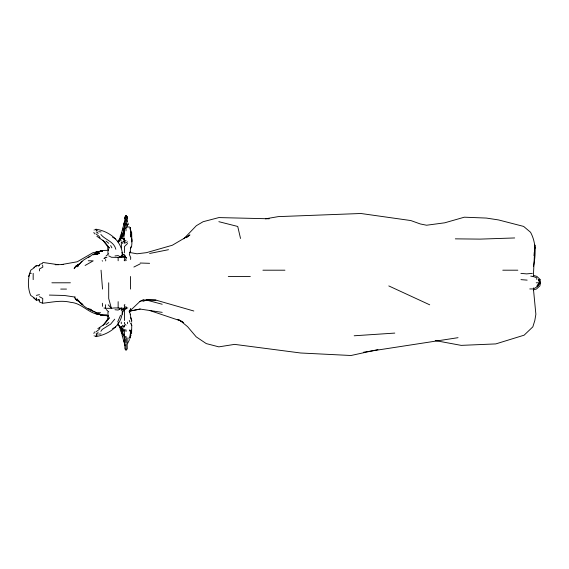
<?xml version="1.0" encoding="UTF-8"?>
<svg xmlns="http://www.w3.org/2000/svg" width="569" height="569" viewBox="0 0 569 569"><rect width="100%" height="100%" fill="white"/><g stroke="black" fill="none" stroke-linecap="round" stroke-linejoin="round"><path stroke-width="0.85" d="M108.7 282.786L108.7 298.533L111.396 308.341C116.417 307.175 121.624 308.896 126.567 307.957L125.792 306.392M127.271 221.412L126.019 219.84L124.753 221.412L124.974 216.697L126.012 215.559L127.221 216.697L127.271 221.412L126.019 219.84L126.012 215.559L126.019 216.569M128.964 227.707L128.978 226.362M127.115 337.858L127.136 342.581M118.324 322.715L118.132 325.283L121.289 328.285L121.076 328.654L122.868 329.849L121.88 329.992L124.142 336.286L124.817 342.581L124.654 337.858M126.012 240.296L124.44 241.875L122.762 241.967L124.44 240.296L124.554 238.816L121.289 238.468L121.083 236.932L122.868 236.946L122.868 235.58L124.44 234.001L124.319 227.707L124.732 224.563L126.012 222.934L126.019 219.84L124.753 221.412M126.019 349.025L126.012 350.113L127.285 348.875L127.129 344.153M124.469 309.55L124.44 320.553M118.132 325.283L118.146 323.903M107.932 253.795L108.032 248.767M131.574 235.58L131.581 232.429L130.251 229.286L129.952 227.707L130.401 227.707M129.483 312.687L129.526 311.108L130.735 308.69L130.251 309.536M126.012 331.563L126.069 329.935L121.289 329.992L121.289 328.42M131.574 333.142L131.773 325.269L130.898 323.469L131.773 325.269M265.446 218.837L278.269 216.625L360.902 213.496L410.832 220.559L420.271 223.944L426.565 225.232L444.738 222.806L464.332 217.194L486.36 218.069L498.529 219.933L523.629 226.412L530.55 232.273C536.311 242.885 535.792 254.891 533.494 266.349M130.265 229.286L130.337 227.707M536.823 279.493L536.716 277.729L533.338 276.584L534.924 245.019L534.54 249.442M124.355 326.798L124.44 325.269L122.996 326.891L124.355 326.798L124.44 325.269M124.654 227.707L124.817 222.991M124.319 227.707L124.049 230.858L121.873 235.58L122.868 236.946L124.44 236.924M119.469 309.059L121.46 308.113L121.289 310.454L124.853 308.405L124.234 305.005M130.209 251.313L130.898 246.839M130.593 259.478L130.735 257.615L129.341 254.457L130.408 251.313M130.351 234.001L130.984 237.152L130.614 230.986M130.002 337.858L130.5 331.563L129.462 329.992L130.351 331.563M534.006 255.637L534.312 252.095M130.073 337.858L130.507 333.142L131.674 333.142L131.019 329.992L131.652 331.563M119.625 240.097L120.386 235.58L121.261 233.959L124.277 222.82L124.504 226.071M124.881 344.153L124.91 348.875L126.012 350.113L126.012 336.286L124.312 337.858L124.44 329.992L122.812 331.627L122.868 328.654L121.289 327.139L119.71 326.848L119.341 325.269M38.08 299.514L39.467 300.012L39.282 301.847L42.611 303.263C52.021 302.239 61.537 299.948 70.933 302.402C82.356 303.106 89.191 314.636 100.834 314.515M124.76 341.009L124.917 339.437M127.356 226.135L127.499 224.791M122.868 325.269L121.289 327.139L121.076 328.654L122.868 328.654L121.88 329.992M105.628 304.742L105.343 308.284L111.396 308.341L108.224 304.813M107.555 320.212L108.33 315.29M124.682 221.412L123.445 224.563M124.22 260.545L124.846 257.174L124.44 255.389L125.479 256.036M36.053 266.833L36.316 265.517L39.467 265.623L39.467 264.443L42.611 263.34M119.881 326.848L120.365 329.992L121.674 333.142L122.541 333.142L121.965 334.714L124.255 342.78L124.519 339.515M122.491 314.259L122.868 310.816L124.44 310.212L124.853 308.405L122.001 309.543M122.243 312.872C120.905 326.343 108.259 334.593 95.855 336.613M34.588 298.177L30.683 295.375C27.383 287.437 27.867 278.099 30.769 270.197L34.617 267.451M28.564 276.491L29.88 273.148L31.331 273.34M124.44 235.58L121.873 235.58L122.868 235.737L121.083 236.932L124.44 240.296L124.554 238.816M93.864 333.448L94.511 331.912M117.705 321.933L120.514 315.304M98.103 332.182L97.612 333.278L96.125 333.818M74.425 268.625L75.3 266.676L79.361 264.037M125.82 259.18L126.553 257.608L122.001 256.071M537.435 286.47L539.462 282.786L540.045 282.665L538.758 279.635L539.867 282.786L537.307 286.641L533.423 288.938L529.775 288.945M94.113 230.118L94.333 229.691M119.782 241.676L118.281 240.68L118.11 241.903L118.281 240.68L119.718 238.824M130.393 336.286L131.069 335.091M129.433 339.707L127.456 343.811M537.477 286.648L539.697 282.786M100.002 327.936L99.12 329.465L95.82 332.019M123.43 232.429L124.44 230.858M125.536 309.536L126.567 307.957M130.65 248.013L131.588 246.59L131.901 243.447L131.652 232.429L130.507 232.429M100.884 331.322L102.2 329.444L110.699 324.095L114.696 319.188M77.967 265.474L83.529 260.09L89.817 256.235M74.098 268.668L75.414 266.84M102.776 325.674L107.626 319.28L109.44 317.779L104.447 324.216L97.84 328.669M122.868 331.571L121.674 333.142L122.477 334.302M126.019 216.625L127.335 218.268L126.019 216.625L124.76 218.268L126.019 216.625L127.221 216.697M124.44 229.456L126.012 227.707M183.83 238.76L196.333 225.708L203.119 221.711L218.852 217.586L269.208 218.788M96.531 253.489L97.363 252.629L96.111 253.589M124.255 342.78L124.967 345.732M80.791 262.33L81.95 261.164M127.584 243.447L124.44 246.59L124.44 252.885M537.769 284.927L540.045 282.665L537.975 284.656M95.03 253.916L96.104 252.864M121.247 331.635L122.399 330.539M129.163 311.712L139.924 301.456L143.324 299.884M121.901 312.004L123.196 311.279M121.702 232.429L122.854 234.023L124.433 232.515M78.344 266.072L77.021 266.84M97.697 252.899C100.002 250.204 103.907 250.396 107.128 250.36M118.928 240.296L121.289 240.296L119.732 238.724L121.289 237.33L121.083 236.932M106.019 256.036L108.7 253.802M122.669 336.286L124.447 334.764M95.364 229.862L95.969 229.357M186.575 237.714L189.918 234.919L172.322 245.246L146.468 252.657L137.029 253.795L129.355 252.416M88.287 257.636L92.875 254.4L102.406 250.495L97.69 251.953L102.406 250.943L92.967 252.7L77.228 261.776L61.495 264.571L55.2 264.741M33.834 267.508L36.316 265.517M106.012 324.7L108.779 322.502M75.656 266.178L80.115 263.426M77 298.753C80.805 304.692 87.669 309.394 94.539 311.762M77.213 265.46L79.333 264.059M76.132 266.377L79.717 264.052M105.45 257.544L103.985 258.482L105.557 257.8M121.46 308.113L118.146 310.048L114.995 309.742M85.101 265.474L93.202 260.858L88.245 260.751M97.406 254.179L99.497 253.027L96.659 254.087M112.577 328.576L115.699 326.933M133.879 267.046L140.059 263.959M139.974 301.485L143.324 299.97L155.906 300.098L193.823 311.015M127.584 241.875L124.44 243.276L124.44 241.875M142.84 301.435L146.468 300.055L162.201 304.259M38.102 266.107L39.467 265.623M96.773 254.123L99.262 253.425L96.111 253.838M122.996 326.891L124.44 326.528M36.316 295.375L39.467 294.657M377.944 349.608L351.03 355.504L300.681 353L234.592 344.38L218.852 346.862L206.263 343.598L196.191 336.841L187.578 326.67L180.601 320.873L177.941 319.33L183.161 322.381M533.566 287.886L533.566 289.841L536.482 288.995L539.853 285.908L540.55 282.786L540.024 279.372L538.758 279.635L539.284 281.996M149.611 253.475L168.495 249.691M140.173 309.045L129.405 311.172L140.173 309.067L162.201 312.374M93.195 254.791L96.005 254.322M119.732 238.724L121.289 238.468L121.289 237.33M96.111 252.081L102.121 251.128M96.111 251.925L102.406 250.943M363.619 352.204L458.038 337.68M96.097 312.694L100.663 312.779M97.029 335.056L97.669 334.963M114.995 255.943L118.146 255.602L121.403 257.501L124.846 257.174L121.289 255.154L121.403 257.501L111.453 257.273L108.7 255.844M532.349 273.34L526.638 273.888L520.905 273.369M354.181 335.774L394.786 333.093M98.643 334.095L101.04 333.946M533.338 276.584L530.756 276.121M61.495 264.571L63.259 264.5M39.467 300.012L36.316 300.14L33.763 298.099M514.682 237.956L480.065 239.115L455.335 238.852M122.868 230.858L124.44 230.836L122.684 229.286M126.147 307.978L127.819 307.964M126.553 257.608L125.962 257.608L124.44 255.389M51.886 282.8L70.378 282.786M124.732 224.563L126.012 222.934L127.072 224.563L127.115 227.707M121.553 252.885L122.868 252.885M106.908 257.608L105.357 257.323M262.914 270.197L284.941 270.197M502.776 270.197L517.833 270.197M228.297 276.491L250.324 276.491M536.233 282.786L539.867 282.786M60.712 289.08L66.502 289.08M106.211 309.536L108.7 311.869M123.459 341.009L124.668 341.009M124.597 260.751L125.216 260.751M124.604 304.813L124.981 304.813M122.84 233.98L124.44 234.001M49.361 295.083L64.446 295.482L74.084 296.94M140.173 263.02L149.611 263.319M146.468 299.721L155.906 300.098M98.643 231.718L101.04 231.868M520.976 279.635L527.15 280.126M108.459 315.944L100.834 315.07L97.69 313.868L97.69 313.455M103.985 308.028L105.557 308.22M96.111 313.868L99.212 314.287L95.862 312.986M97.029 230.758L97.669 230.85M75.478 297.125L74.383 296.947L75.279 298.91L82.974 304.443M58.351 264.706L42.611 262.43M435.221 340.568L461.182 345.376L495.805 343.911L524.127 335.177L532.84 326.841L534.81 320.546L535.877 314.252L533.423 288.938M95.855 229.2C109.483 231.149 122.321 241.185 122.534 255.851M122.911 238.71L124.44 239.087M218.852 221.682L237.735 226.462L240.523 238.468M88.245 308.647L91.396 309.479M533.566 275.417L536.851 276.392L540.024 279.372M149.611 310.468L180.601 320.873L183.645 322.651M124.44 255.054L122.079 254.179L124.44 254.99M94.539 312.082L91.701 310.254M388.798 285.93L429.709 304.813M119.447 256.583L121.403 257.501M97.69 313.37L100.834 315.02L107.128 315.169L100.834 314.97L98.032 313.213M112.577 237.237L115.699 238.88M90.642 309.899L92.157 310.724M39.467 296.669L42.76 298.476L42.611 302.943M75.656 299.436L79.077 301.506L75.279 298.91M77.576 300.183L79.055 301.122M106.012 241.121L108.779 243.312M95.364 335.952L95.969 336.457M102.157 260.687L102.648 261.121M96.125 231.996L97.612 232.536L98.103 233.631M96.858 236.263L104.447 241.597L109.44 248.034L107.626 246.541L102.776 240.139M121.261 233.959L122.399 235.04M94.995 311.698L96.047 312.708M122.868 243.447L121.289 241.875L121.446 247.92M126.012 325.269L124.44 323.697L124.44 322.324M80.805 303.241L81.95 304.394M123.039 228.062L124.099 229.286M536.716 285.901L537.022 286.264M95.82 233.795L99.12 236.348L100.002 237.878M100.884 234.492C105.251 240.004 114.006 241.434 115.827 249.293M130.635 317.594L131.83 320.553M127.058 224.563L126.012 222.934L126.012 230.858M119.732 326.876L121.289 328.285L121.289 327.139M110.663 245.559L111.873 247.821M94.113 335.696L94.333 336.123M125.713 259.542L126.211 260.552M127.762 222.756L128.594 224.563M93.864 232.372L94.511 233.902M534.476 246.59L535.13 248.162M129.263 320.418L129.96 322.125M129.234 311.108L130.401 314.259M36.003 298.775L36.316 300.14L36.316 297.8M107.555 245.602L108.33 250.524M130.201 314.259L131.766 322.125M42.611 265.047L42.839 267.117L39.467 268.981L39.467 270.958M130.507 333.142L130.671 334.643M101.054 270.197L102.534 289.08M124.746 222.991L124.903 226.135M130.287 336.286L130.344 337.858M102.377 303.263L102.477 306.342M107.932 312.018L108.032 317.047M128.964 337.858L128.971 339.117M105.685 259.478L105.692 260.901M130.5 276.491L130.507 289.08M127.584 322.125L127.584 323.697M121.289 322.125L121.289 323.697M118.146 257.608L118.146 260.751M118.146 301.67L118.146 307.957M33.173 273.34L33.173 279.635M96.552 334.75L96.31 335.433L96.552 334.75M96.495 230.73L96.31 230.381L96.495 230.73M131.773 240.296L131.709 238.724L131.78 241.875L131.773 240.296"/></g></svg>
